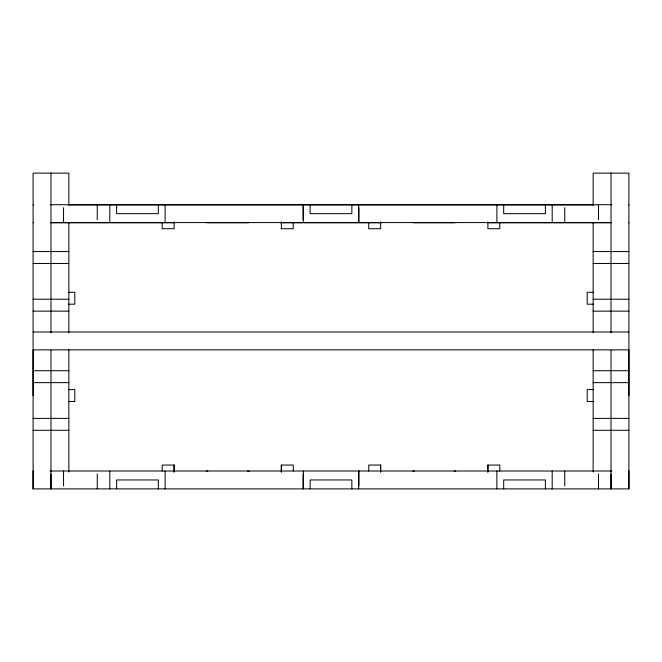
<?xml version="1.0" encoding="UTF-8"?>
<svg xmlns="http://www.w3.org/2000/svg" width="662" height="662" viewBox="0 0 662 662"><rect width="100%" height="100%" fill="white"/><g stroke="black" fill="none" stroke-linecap="round" stroke-linejoin="round"><path stroke-width="0.99" d="M628.47 471.013L628.9 471.013L628.9 488.887L33.1 488.887L33.1 471.013L33.53 471.013M33.1 395.504L33.1 349.867L628.9 349.867L628.9 395.504M50.974 473.992L50.974 488.887L50.974 350.173M174.106 465.055L174.106 472.006L174.106 465.055L162.19 465.055L162.19 471.013M281.35 465.055L281.35 472.006L281.35 465.055L293.266 465.055L293.266 471.013M380.65 465.055L380.65 472.006L380.65 465.055L368.734 465.055L368.734 471.013M487.894 465.055L487.894 472.006L487.894 465.055L499.81 465.055L499.81 471.013M611.026 473.992L611.026 488.887L611.026 350.173M50.221 204.715L611.779 204.715M33.1 204.889L33.53 204.889M68.318 204.889L593.682 204.889M628.47 204.889L628.9 204.889M50.974 222.589L611.026 222.589M33.1 222.763L33.53 222.763M50.974 222.763L174.404 222.763M280.655 222.763L381.345 222.763M487.596 222.763L611.026 222.763M628.47 222.763L628.9 222.763M33.1 251.56L68.848 251.56M593.152 251.56L628.9 251.56M33.1 263.476L68.848 263.476M593.152 263.476L628.9 263.476M68.848 292.273L74.806 292.273L74.806 304.189L68.699 304.189M593.152 292.273L587.194 292.273L587.194 304.189L593.301 304.189M33.1 299.224L68.848 299.224M593.152 299.224L628.9 299.224M33.1 311.14L68.848 311.14M593.152 311.14L628.9 311.14M33.1 331.993L628.9 331.993M33.1 370.72L68.848 370.72M593.152 370.72L628.9 370.72M33.1 382.636L68.848 382.636M593.152 382.636L628.9 382.636M68.699 389.587L74.806 389.587L74.806 401.503L68.848 401.503M593.301 389.587L587.194 389.587L587.194 401.503L593.152 401.503M33.1 418.384L68.848 418.384M593.152 418.384L628.9 418.384M33.1 430.3L68.848 430.3M593.152 430.3L628.9 430.3M50.221 471.013L611.779 471.013M628.9 488.887L628.9 173.113L593.152 173.113L593.152 205.179M611.026 173.113L611.026 332.713M598.456 204.715L598.456 219.61M598.456 473.992L598.456 488.887M593.152 222.763L593.152 332.738M593.152 349.867L593.152 472.006M564.76 207.694L564.76 222.589M564.76 471.013L564.76 485.908M552.191 204.715L552.191 222.589M552.191 471.013L552.191 488.887M545.389 204.715L545.389 213.652L503.683 213.652L503.683 204.715M545.389 488.887L545.389 479.95L503.683 479.95L503.683 488.887M499.81 222.763L499.81 228.721L487.894 228.721L487.894 221.77M496.881 204.715L496.881 222.589M496.881 471.013L496.881 488.887M380.65 221.77L380.65 228.721L368.734 228.721L368.734 222.763M358.903 207.694L358.903 222.589M358.903 471.013L358.903 485.908M358.655 204.715L358.655 222.589M358.655 471.013L358.655 488.887M351.853 204.715L351.853 213.652L310.147 213.652L310.147 204.715M351.853 488.887L351.853 479.95L310.147 479.95L310.147 488.887M303.345 204.715L303.345 222.589M303.345 471.013L303.345 488.887M303.097 204.715L303.097 219.61M303.097 473.992L303.097 488.887M293.266 222.763L293.266 228.721L281.35 228.721L281.35 221.77M174.106 221.77L174.106 228.721L162.19 228.721L162.19 222.763M165.119 204.715L165.119 222.589M165.119 471.013L165.119 488.887M158.317 204.715L158.317 213.652L116.611 213.652L116.611 204.715M158.317 488.887L158.317 479.95L116.611 479.95L116.611 488.887M109.809 204.715L109.809 222.589M109.809 471.013L109.809 488.887M97.24 204.715L97.24 219.61M97.24 473.992L97.24 488.887M68.848 205.179L68.848 173.113L33.1 173.113L33.1 488.887M68.848 222.763L68.848 332.738M68.848 349.867L68.848 472.006M63.544 207.694L63.544 222.589M63.544 471.013L63.544 485.908M50.974 173.113L50.974 332.713M455.779 222.449A4.469 4.469 0 0 1 454.132 222.763L414.412 222.763A4.469 4.469 0 0 1 412.765 222.449M249.235 222.449A4.469 4.469 0 0 1 247.588 222.763L207.868 222.763A4.469 4.469 0 0 1 206.221 222.449M412.765 471.319A4.469 4.469 0 0 1 414.412 471.005M454.132 471.005A4.469 4.469 0 0 1 455.779 471.319M206.221 471.319A4.469 4.469 0 0 1 207.868 471.005M247.588 471.005A4.469 4.469 0 0 1 249.235 471.319"/></g></svg>
